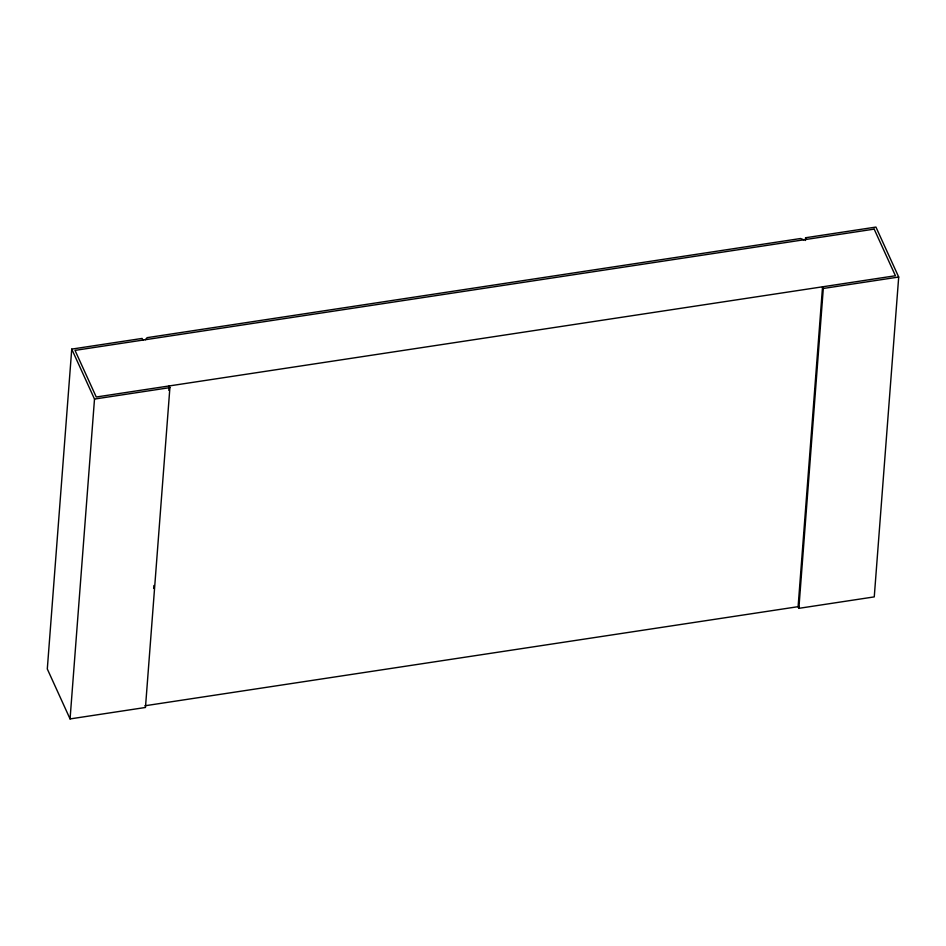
<?xml version="1.0" encoding="UTF-8"?>
<svg xmlns="http://www.w3.org/2000/svg" width="946" height="946" viewBox="0 0 946 946"><rect width="100%" height="100%" fill="white"/><g stroke="black" fill="none" stroke-linecap="round" stroke-linejoin="round"><path stroke-width="1.42" d="M142.87 340.087L142.113 338.432L71.742 349.109L47.3 668.964L70.063 718.925L145.459 707.478L169.902 387.624L169.145 385.956L168.802 390.355M70.063 718.925L94.505 399.058L71.742 349.109M153.666 588.436L153.891 585.503M805.353 240.485L805.566 237.753L875.937 227.075L898.7 277.036L874.258 596.891L798.862 608.337L798.105 606.67L822.547 286.804L823.304 288.471L798.862 608.337M145.377 339.709L147.138 337.663L800.541 238.522L803.816 239.799M94.505 399.058L169.902 387.624M823.304 288.471L898.7 277.036M144.868 705.787L799.394 606.481M805.566 237.753L806.323 239.421M874.175 229.121L75.018 350.387L96.256 397.013L895.424 275.747L874.175 229.121"/></g></svg>
